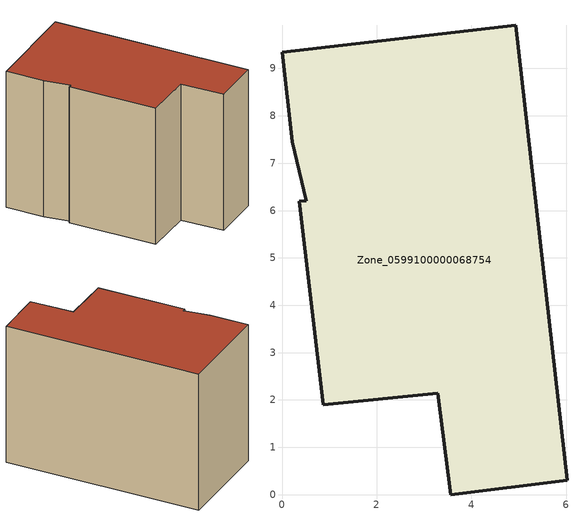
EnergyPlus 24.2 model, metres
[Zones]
Zone_0599100000068754
 floor ground (C_G): 0.51,6.21 0.22,7.46 0,9.34 4.94,9.91 6.02,0.3 3.56,0 3.29,2.14 0.87,1.9 0.37,6.19 z3.34
 wall outside (C_F): 6.02,0.3 4.94,9.91 0,9.34 0.22,7.46 0.51,6.21 0.37,6.19 0.87,1.9 3.29,2.14 3.56,0 6.02,0.3 z3.34:10.37
 roof outside (C_R): 0.22,7.46 0.51,6.21 0.37,6.19 0.87,1.9 3.29,2.14 3.56,0 6.02,0.3 4.94,9.91 0,9.34 z10.37
[BUILDING]
Pand.0599100000068754: North Axis=0; Terrain=City; Loads Convergence Tolerance Value=0.04; Temperature Convergence Tolerance Value=0.4; Solar Distribution=FullExterior; Maximum Number of Warmup Days=25; Minimum Number of Warmup Days=1
[Site:Location]
Rotterdam.The.Hague.AP_ZH_NLD Design_Conditions: Latitude=51.96; Longitude=4.45; Time Zone=1; Elevation=-4.5
[SITE:GROUNDTEMPERATURE:BUILDINGSURFACE]
18, 18, 18, 18, 18, 18, 18, 18, 18, 18, 18, 18
[MATERIAL] Thermal Absorptance=0.9; Solar Absorptance=0.7; Visible Absorptance=0.7
Name | Roughness | Thickness | Conductivity | Density | Specific Heat
G.TC.1946 | MediumSmooth | 0.15 | 1 | 540 | 1210
F.TC.1946 | Rough | 0.3 | 0.857143 | 1920 | 840
R.TC.1946 | MediumRough | 0.2 | 0.909091 | 1500 | 1000
[CONSTRUCTION]
C_G: G.TC.1946
C_F: F.TC.1946
C_R: R.TC.1946
[ZONE]
Zone_0599100000068754: Type=1; Multiplier=1; Ceiling Height=Autocalculate; Volume=Autocalculate; Floor Area=autocalculate; Part of Total Floor Area=Yes
[ZONEINFILTRATION:DESIGNFLOWRATE]
Infil_Zone_0599100000068754: Zone or ZoneList or Space or SpaceList=Zone_0599100000068754; Schedule=AlwaysOn; Design Flow Rate Calculation Method=Flow/Area; Flow Rate per Floor Area=0.003; Constant Term Coefficient=1; Temperature Term Coefficient=0; Velocity Term Coefficient=0; Velocity Squared Term Coefficient=0
[HVACTEMPLATE:ZONE:IDEALLOADSAIRSYSTEM]
Zone_0599100000068754: Maximum Heating Supply Air Temperature=50; Minimum Cooling Supply Air Temperature=13; Maximum Heating Supply Air Humidity Ratio=0.0156; Minimum Cooling Supply Air Humidity Ratio=0.0077; Heating Limit=NoLimit; Cooling Limit=NoLimit; Dehumidification Control Type=ConstantSensibleHeatRatio; Cooling Sensible Heat Ratio=0.7; Dehumidification Setpoint=60; Humidification Control Type=None; Humidification Setpoint=30; Outdoor Air Method=None; Outdoor Air Flow Rate per Person=0.00944; Outdoor Air Flow Rate per Zone Floor Area=0; Outdoor Air Flow Rate per Zone=0; Demand Controlled Ventilation Type=None; Outdoor Air Economizer Type=NoEconomizer; Heat Recovery Type=None; Sensible Heat Recovery Effectiveness=0.7; Latent Heat Recovery Effectiveness=0.65
[ZONECONTROL:THERMOSTAT]
ThermostatControl_Zone_0599100000068754: Zone or ZoneList=Zone_0599100000068754; Control Type Schedule=DualSetpointControlType; Control 1=Thermostat_Zone_0599100000068754; Temperature Difference Between Cutout And Setpoint=0
[THERMOSTATSETPOINT:DUALSETPOINT]
Thermostat_Zone_0599100000068754: Heating Setpoint Temperature Schedule=HeatingSetpoint_Zone_0599100000068754; Cooling Setpoint Temperature Schedule=CoolingSetpoint_Zone_0599100000068754
[SCHEDULE:COMPACT]
HeatingSetpoint_Zone_0599100000068754: Through: 12/31, For: AllDays, Until: 24:00, 21
CoolingSetpoint_Zone_0599100000068754: Through: 12/31, For: AllDays, Until: 24:00, 24
DualSetpointControlType: Through: 12/31, For: AllDays, Until: 24:00, 4
AlwaysOn: Through: 12/31, For: AllDays, Until: 24:00, 1
